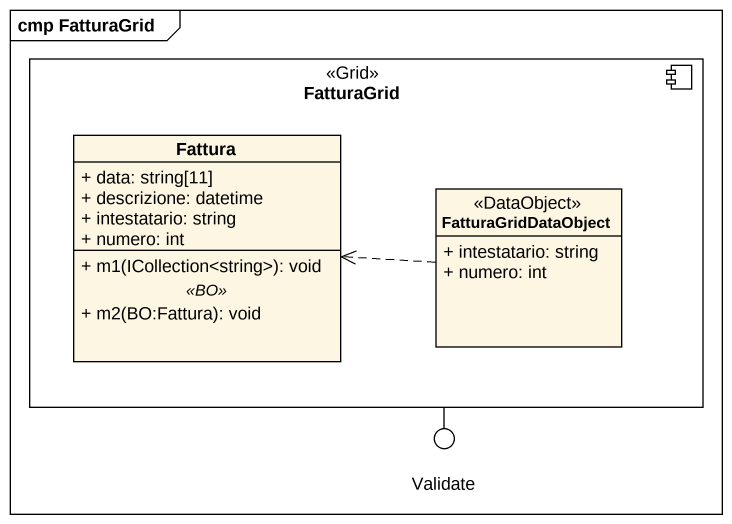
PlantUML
@startuml
mainframe cmp FatturaGrid
allowmixing
hide circle
hide empty members
skinparam classAttributeIconSize 0
component FatturaGrid <<Grid>> {
  class Fattura {
    + data: string[11]
    + descrizione: datetime
    + intestatario: string
    + numero: int
    --
    + m1(ICollection<string>): void
    .. <<BO>> ..
    + m2(BO:Fattura): void
  }
  class FatturaGridDataObject <<DataObject>> {
    + intestatario: string
    + numero: int
  }
}
() Validate
FatturaGrid -- Validate
FatturaGridDataObject .left.> Fattura
@enduml
